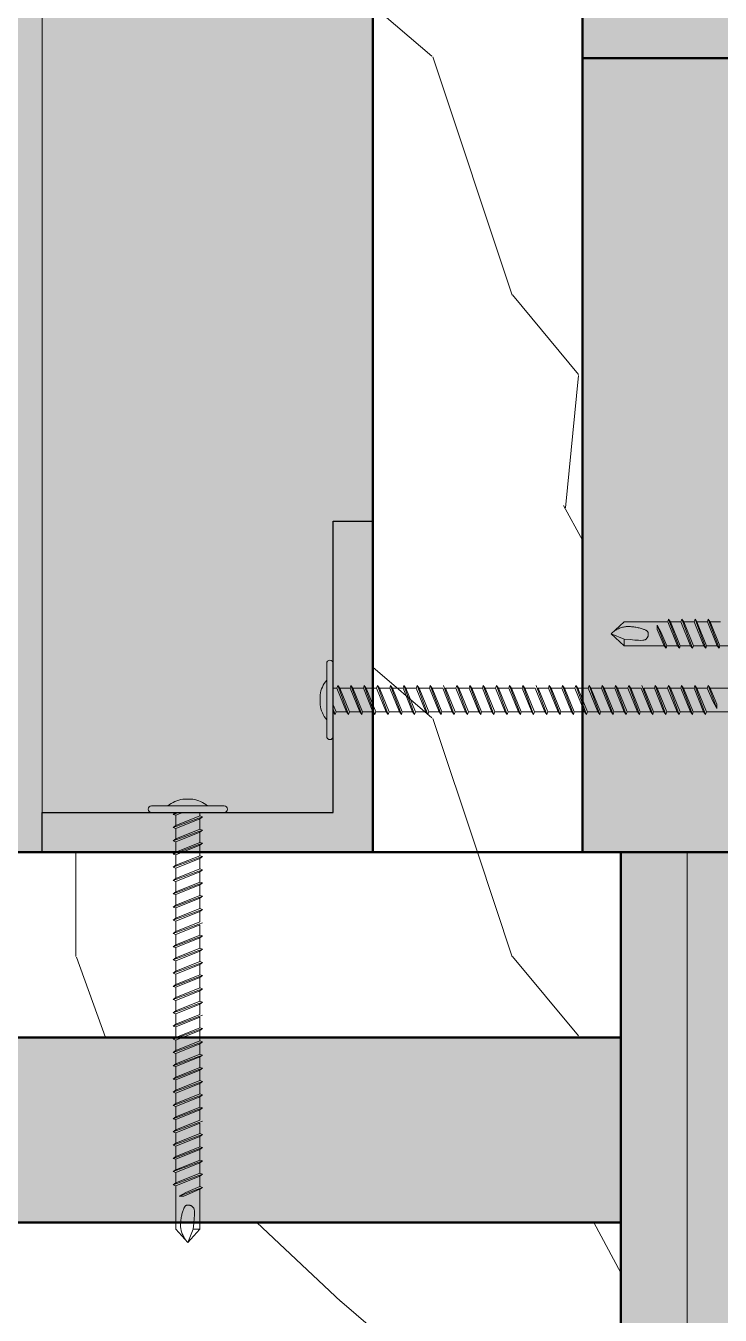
# Model space of a CAD drawing. Header units: millimetres. Extents: x 466 to 32107, y -1124 to 7826.
# Drawn here: x 24053 to 24158, y 1046.4 to 1241.3 of the extents above; entities that cross this region are included whole.
import ezdxf

# ---------------------------------------------------------------- set-up
doc = ezdxf.new("R2010")
doc.units = ezdxf.units.MM
for name, color, linetype, lineweight in [('001_Dark_1 20', 7, 'Continuous', 5), ('CLT', 7, 'Continuous', 50), ('hachures', 7, 'Continuous', 9), ('isolant', 7, 'ISOLATION', 9)]:
    doc.layers.add(name, color=color, linetype=linetype, lineweight=lineweight)
doc.linetypes.add('ISOLATION', pattern='A,0.00254,-2.54,[134,ltypeshp.shx,S=2.54,R=0,X=-2.54,Y=0],-5.08,[134,ltypeshp.shx,S=2.54,R=180,X=2.54,Y=0],-2.54', length=10.16254)
pattern_1 = [(108.4349, (26, 0), (-99.99984, 200.000043), [37.9473, -278.2804]), (139.3987, (14, 36), (-599.999902, 500.000042), [18.4391, -903.5154]), (136.8476, (100, 48), (-1499.99975375, 1400.0002834), [43.8634, -2149.3078]), (109.9831, (68, 78), (-299.9999454, 800.000066), [23.4094, -1147.0606]), (90, (60, 0), (-100, 100), [20, -80]), (118.4429, (60, 20), (699.9993839, -1300.0003766), [54.5894, -2674.8794]), (84.2894, (34, 68), (-100.0001315, -899.9999423), [20.0998, -984.8878]), (129.8056, (36, 88), (400.000243, -499.999806), [15.6205, -765.4045])]

msp = doc.modelspace()

# ---------------------------------------------------------------- hatches: boundary and pattern name
at = {"layer": 'hachures', "true_color": 0xaf804f}
h = msp.add_hatch(dxfattribs=at)
h.set_pattern_fill('WOOD2', color=45, scale=100, pattern_type=2)
h.set_pattern_definition(pattern_1)
h.paths.add_polyline_path([(24137.19, 1116.36), (24105.52, 1116.36), (24105.52, 1775.93), (24105.52, 1806.93), (24115.02, 1825.93), (24115.02, 1775.93), (24137.19, 1775.93)])
at = {"layer": 'hachures', "true_color": 0xffff80}
h = msp.add_hatch(color=51, dxfattribs=at)
h.dxf.hatch_style = 1
h.paths.add_polyline_path([(24105.52, 1806.93), (24065.02, 1725.93), (24065.02, 1775.93), (24005.52, 1775.93), (24005.52, 1116.36), (24105.52, 1116.36)])
h.paths.add_polyline_path([(24105.52, 976.36), (24005.52, 976.36), (24005.52, 931.36), (24005.52, 535.63), (24105.52, 535.63)])
h.paths.add_polyline_path([(24300.52, 976.36), (24200.52, 976.36), (24200.52, 535.63), (24300.52, 535.63)])
h.paths.add_polyline_path([(23987.52, 976.36), (23527, 976.36), (23527, 876.36), (23987.52, 876.36)])
h.paths.add_polyline_path([(24712.28, 976.36), (24318.52, 976.36), (24318.52, 876.36), (24377.52, 876.36), (24712.28, 876.36)])
h.paths.add_polyline_path([(24163.02, 1116.36), (24143.02, 1116.36), (24143.02, 976.36), (24163.02, 976.36)])
h.paths.add_polyline_path([(24712.28, 1166.36), (24200.52, 1166.36), (24200.52, 1116.36), (24712.28, 1116.36)])
h.paths.add_polyline_path([(23961.52, 1166.36), (23527, 1166.36), (23527, 1116.36), (23961.52, 1116.36)])
at = {"layer": 'hachures', "true_color": 0xaf804f}
h = msp.add_hatch(color=45, dxfattribs=at)
h.dxf.hatch_style = 1
h.paths.add_polyline_path([(24168.86, 1116.36), (24137.19, 1116.36), (24137.19, 1775.93), (24168.86, 1775.93)])
at = {"layer": 'hachures'}
h = msp.add_hatch(color=7, dxfattribs=at)
h.dxf.hatch_style = 1
h.paths.add_polyline_path([(24105.52, 1166.36), (24099.52, 1166.36), (24099.52, 1122.36), (24055.52, 1122.36), (24055.52, 1116.36), (24105.52, 1116.36)])
h.paths.add_polyline_path([(24105.52, 976.36), (24055.52, 976.36), (24055.52, 970.36), (24099.52, 970.36), (24099.52, 926.36), (24105.52, 926.36)])
h.paths.add_polyline_path([(24206.52, 970.36), (24250.52, 970.36), (24250.52, 976.36), (24200.52, 976.36), (24200.52, 926.36), (24206.52, 926.36)])
h = msp.add_hatch(color=7, dxfattribs=at)
h.dxf.hatch_style = 1
h.paths.add_polyline_path([(24206.52, 1166.36), (24200.52, 1166.36), (24200.52, 1116.36), (24250.52, 1116.36), (24250.52, 1122.36), (24206.52, 1122.36)])
h.paths.add_polyline_path([(24105.52, 1166.36), (24099.52, 1166.36), (24099.52, 1122.36), (24055.52, 1122.36), (24055.52, 1116.36), (24105.52, 1116.36)])
h = msp.add_hatch(dxfattribs=at)
h.set_pattern_fill('WOOD2', scale=100, pattern_type=2)
h.set_pattern_definition(pattern_1)
h.paths.add_polyline_path([(23527, 1116.36), (24143.02, 1116.36), (24143.02, 1088.36), (23527, 1088.36)])
at = {"layer": 'hachures', "true_color": 0xaf804f}
h = msp.add_hatch(color=45, dxfattribs=at)
h.dxf.hatch_style = 1
h.paths.add_polyline_path([(24143.02, 1088.36), (23843.02, 1088.36), (23843.02, 1060.36), (24143.02, 1060.36)])
at = {"layer": 'hachures'}
h = msp.add_hatch(dxfattribs=at)
h.set_pattern_fill('WOOD2', scale=100, pattern_type=2)
h.set_pattern_definition(pattern_1)
h.paths.add_polyline_path([(23527, 1059.36), (23527, 1060.36), (24143.02, 1060.36), (24143.02, 1032.36), (23531, 1032.36), (23477, 1059.36)])

# ---------------------------------------------------------------- linework, layer by layer
for p, q in [((24099.52, 1122.36), (24099.52, 1166.36)), ((24099.52, 1166.36), (24105.52, 1166.36)), ((24105.52, 1166.36), (24105.52, 1116.36)), ((24055.52, 1116.36), (24055.52, 1122.36)), ((24055.52, 1122.36), (24099.52, 1122.36)), ((24105.52, 1116.36), (24055.52, 1116.36))]:
    msp.add_line(p, q)
at = {"layer": '001_Dark_1 20'}
for p, q in [((24143.52, 1151.16), (24141.52, 1149.36)), ((24143.52, 1151.16), (24150.09, 1151.16)), ((24148.52, 1150.67), (24149.85, 1147.16)), ((24148.52, 1150.67), (24148.52, 1149.98)), ((24148.52, 1150.67), (24149.06, 1149.66)), ((24148.52, 1149.98), (24149.55, 1147.56)), ((24150.22, 1151.56), (24150.09, 1151.16)), ((24150.09, 1151.16), (24151.55, 1147.56)), ((24150.52, 1151.16), (24150.22, 1151.56)), ((24150.22, 1151.56), (24151.85, 1147.16)), ((24152.09, 1151.16), (24150.52, 1151.16)), ((24150.52, 1151.16), (24151.97, 1147.56)), ((24152.22, 1151.56), (24152.09, 1151.16)), ((24152.09, 1151.16), (24153.55, 1147.56)), ((24152.52, 1151.16), (24152.22, 1151.56)), ((24152.22, 1151.56), (24153.85, 1147.16)), ((24154.09, 1151.16), (24152.52, 1151.16)), ((24152.52, 1151.16), (24153.97, 1147.56)), ((24154.22, 1151.56), (24154.09, 1151.16)), ((24154.09, 1151.16), (24155.55, 1147.56)), ((24154.52, 1151.16), (24154.22, 1151.56)), ((24154.22, 1151.56), (24155.85, 1147.16)), ((24156.09, 1151.16), (24154.52, 1151.16)), ((24154.52, 1151.16), (24155.97, 1147.56)), ((24156.22, 1151.56), (24156.09, 1151.16)), ((24156.09, 1151.16), (24157.55, 1147.56)), ((24156.52, 1151.16), (24156.22, 1151.56)), ((24156.22, 1151.56), (24157.85, 1147.16)), ((24158.09, 1151.16), (24156.52, 1151.16)), ((24156.52, 1151.16), (24157.97, 1147.56)), ((24141.52, 1149.36), (24143.52, 1147.56)), ((24143.52, 1148.56), (24141.52, 1149.36)), ((24143.52, 1147.56), (24143.52, 1148.56)), ((24149.06, 1149.66), (24149.97, 1147.56)), ((24143.52, 1147.56), (24149.55, 1147.56)), ((24149.85, 1147.16), (24149.55, 1147.56)), ((24149.97, 1147.56), (24149.85, 1147.16)), ((24151.55, 1147.56), (24149.97, 1147.56)), ((24151.85, 1147.16), (24151.55, 1147.56)), ((24151.97, 1147.56), (24151.85, 1147.16)), ((24153.55, 1147.56), (24151.97, 1147.56)), ((24153.85, 1147.16), (24153.55, 1147.56)), ((24153.97, 1147.56), (24153.85, 1147.16)), ((24155.55, 1147.56), (24153.97, 1147.56)), ((24155.85, 1147.16), (24155.55, 1147.56)), ((24155.97, 1147.56), (24155.85, 1147.16)), ((24157.55, 1147.56), (24155.97, 1147.56)), ((24157.85, 1147.16), (24157.55, 1147.56)), ((24157.97, 1147.56), (24157.85, 1147.16)), ((24159.55, 1147.56), (24157.97, 1147.56)), ((24098.52, 1133.86), (24098.52, 1144.86)), ((24099.52, 1133.86), (24099.52, 1144.86)), ((24100.07, 1141.16), (24099.52, 1141.16)), ((24100.07, 1141.16), (24100.19, 1141.56)), ((24101.52, 1137.56), (24100.07, 1141.16)), ((24100.19, 1141.56), (24100.49, 1141.16)), ((24101.82, 1137.16), (24100.19, 1141.56)), ((24101.95, 1137.56), (24100.49, 1141.16)), ((24100.49, 1141.16), (24102.07, 1141.16)), ((24102.07, 1141.16), (24102.19, 1141.56)), ((24103.52, 1137.56), (24102.07, 1141.16)), ((24102.19, 1141.56), (24102.49, 1141.16)), ((24103.82, 1137.16), (24102.19, 1141.56)), ((24103.95, 1137.56), (24102.49, 1141.16)), ((24102.49, 1141.16), (24104.07, 1141.16)), ((24104.07, 1141.16), (24104.19, 1141.56)), ((24105.52, 1137.56), (24104.07, 1141.16)), ((24104.19, 1141.56), (24104.49, 1141.16)), ((24105.82, 1137.16), (24104.19, 1141.56)), ((24105.95, 1137.56), (24104.49, 1141.16)), ((24104.49, 1141.16), (24106.07, 1141.16)), ((24106.07, 1141.16), (24106.19, 1141.56)), ((24107.52, 1137.56), (24106.07, 1141.16)), ((24106.19, 1141.56), (24106.49, 1141.16)), ((24107.82, 1137.16), (24106.19, 1141.56)), ((24107.95, 1137.56), (24106.49, 1141.16)), ((24106.49, 1141.16), (24108.07, 1141.16)), ((24108.07, 1141.16), (24108.19, 1141.56)), ((24109.52, 1137.56), (24108.07, 1141.16)), ((24108.19, 1141.56), (24108.49, 1141.16)), ((24109.82, 1137.16), (24108.19, 1141.56)), ((24109.95, 1137.56), (24108.49, 1141.16)), ((24108.49, 1141.16), (24110.07, 1141.16)), ((24110.07, 1141.16), (24110.19, 1141.56)), ((24111.52, 1137.56), (24110.07, 1141.16)), ((24110.19, 1141.56), (24110.49, 1141.16)), ((24111.82, 1137.16), (24110.19, 1141.56)), ((24111.95, 1137.56), (24110.49, 1141.16)), ((24110.49, 1141.16), (24112.07, 1141.16)), ((24112.07, 1141.16), (24112.19, 1141.56)), ((24113.52, 1137.56), (24112.07, 1141.16)), ((24112.19, 1141.56), (24112.49, 1141.16)), ((24113.82, 1137.16), (24112.19, 1141.56)), ((24113.95, 1137.56), (24112.49, 1141.16)), ((24112.49, 1141.16), (24114.07, 1141.16)), ((24114.07, 1141.16), (24114.19, 1141.56)), ((24115.52, 1137.56), (24114.07, 1141.16)), ((24114.19, 1141.56), (24114.49, 1141.16)), ((24115.82, 1137.16), (24114.19, 1141.56)), ((24115.95, 1137.56), (24114.49, 1141.16)), ((24114.49, 1141.16), (24116.07, 1141.16)), ((24117.52, 1137.56), (24116.07, 1141.16)), ((24117.82, 1137.16), (24116.19, 1141.56)), ((24117.95, 1137.56), (24116.49, 1141.16)), ((24116.49, 1141.16), (24118.07, 1141.16)), ((24118.07, 1141.16), (24118.19, 1141.56)), ((24119.52, 1137.56), (24118.07, 1141.16)), ((24118.19, 1141.56), (24118.49, 1141.16)), ((24119.82, 1137.16), (24118.19, 1141.56)), ((24119.95, 1137.56), (24118.49, 1141.16)), ((24118.49, 1141.16), (24120.07, 1141.16)), ((24120.07, 1141.16), (24120.19, 1141.56)), ((24121.52, 1137.56), (24120.07, 1141.16)), ((24120.19, 1141.56), (24120.49, 1141.16)), ((24121.82, 1137.16), (24120.19, 1141.56)), ((24121.95, 1137.56), (24120.49, 1141.16)), ((24120.49, 1141.16), (24122.07, 1141.16)), ((24122.07, 1141.16), (24122.19, 1141.56)), ((24123.52, 1137.56), (24122.07, 1141.16)), ((24122.19, 1141.56), (24122.49, 1141.16)), ((24123.82, 1137.16), (24122.19, 1141.56)), ((24123.95, 1137.56), (24122.49, 1141.16)), ((24122.49, 1141.16), (24124.07, 1141.16)), ((24124.07, 1141.16), (24124.19, 1141.56)), ((24125.52, 1137.56), (24124.07, 1141.16)), ((24124.19, 1141.56), (24124.49, 1141.16)), ((24125.82, 1137.16), (24124.19, 1141.56)), ((24125.95, 1137.56), (24124.49, 1141.16)), ((24124.49, 1141.16), (24126.07, 1141.16)), ((24126.07, 1141.16), (24126.19, 1141.56)), ((24127.52, 1137.56), (24126.07, 1141.16)), ((24126.19, 1141.56), (24126.49, 1141.16)), ((24127.82, 1137.16), (24126.19, 1141.56)), ((24127.95, 1137.56), (24126.49, 1141.16)), ((24126.49, 1141.16), (24128.07, 1141.16)), ((24128.07, 1141.16), (24128.19, 1141.56)), ((24129.52, 1137.56), (24128.07, 1141.16)), ((24128.19, 1141.56), (24128.49, 1141.16)), ((24129.82, 1137.16), (24128.19, 1141.56)), ((24129.95, 1137.56), (24128.49, 1141.16)), ((24128.49, 1141.16), (24130.07, 1141.16)), ((24131.52, 1137.56), (24130.07, 1141.16)), ((24131.82, 1137.16), (24130.19, 1141.56)), ((24131.95, 1137.56), (24130.49, 1141.16)), ((24130.49, 1141.16), (24132.07, 1141.16)), ((24132.07, 1141.16), (24132.19, 1141.56)), ((24133.52, 1137.56), (24132.07, 1141.16)), ((24132.19, 1141.56), (24132.49, 1141.16)), ((24133.82, 1137.16), (24132.19, 1141.56)), ((24133.95, 1137.56), (24132.49, 1141.16)), ((24132.49, 1141.16), (24134.07, 1141.16)), ((24134.07, 1141.16), (24134.19, 1141.56)), ((24135.52, 1137.56), (24134.07, 1141.16)), ((24134.19, 1141.56), (24134.49, 1141.16)), ((24135.82, 1137.16), (24134.19, 1141.56)), ((24135.95, 1137.56), (24134.49, 1141.16)), ((24134.49, 1141.16), (24136.07, 1141.16)), ((24136.07, 1141.16), (24136.19, 1141.56)), ((24137.52, 1137.56), (24136.07, 1141.16)), ((24136.19, 1141.56), (24136.49, 1141.16)), ((24137.82, 1137.16), (24136.19, 1141.56)), ((24137.95, 1137.56), (24136.49, 1141.16)), ((24136.49, 1141.16), (24138.07, 1141.16)), ((24138.07, 1141.16), (24138.19, 1141.56)), ((24139.52, 1137.56), (24138.07, 1141.16)), ((24138.19, 1141.56), (24138.49, 1141.16)), ((24139.82, 1137.16), (24138.19, 1141.56)), ((24139.95, 1137.56), (24138.49, 1141.16)), ((24138.49, 1141.16), (24140.07, 1141.16)), ((24140.07, 1141.16), (24140.19, 1141.56)), ((24141.52, 1137.56), (24140.07, 1141.16)), ((24140.19, 1141.56), (24140.49, 1141.16)), ((24141.82, 1137.16), (24140.19, 1141.56)), ((24141.95, 1137.56), (24140.49, 1141.16)), ((24140.49, 1141.16), (24142.07, 1141.16)), ((24142.07, 1141.16), (24142.19, 1141.56)), ((24143.52, 1137.56), (24142.07, 1141.16)), ((24142.19, 1141.56), (24142.49, 1141.16)), ((24143.82, 1137.16), (24142.19, 1141.56)), ((24143.95, 1137.56), (24142.49, 1141.16)), ((24142.49, 1141.16), (24144.07, 1141.16)), ((24144.07, 1141.16), (24144.19, 1141.56)), ((24145.52, 1137.56), (24144.07, 1141.16)), ((24144.19, 1141.56), (24144.49, 1141.16)), ((24145.82, 1137.16), (24144.19, 1141.56)), ((24145.95, 1137.56), (24144.49, 1141.16)), ((24144.49, 1141.16), (24146.07, 1141.16)), ((24147.52, 1137.56), (24146.07, 1141.16)), ((24147.82, 1137.16), (24146.19, 1141.56)), ((24147.95, 1137.56), (24146.49, 1141.16)), ((24146.49, 1141.16), (24148.07, 1141.16)), ((24148.07, 1141.16), (24148.19, 1141.56)), ((24149.52, 1137.56), (24148.07, 1141.16)), ((24148.19, 1141.56), (24148.49, 1141.16)), ((24149.82, 1137.16), (24148.19, 1141.56)), ((24149.95, 1137.56), (24148.49, 1141.16)), ((24148.49, 1141.16), (24150.07, 1141.16)), ((24150.07, 1141.16), (24150.19, 1141.56)), ((24151.52, 1137.56), (24150.07, 1141.16)), ((24150.19, 1141.56), (24150.49, 1141.16)), ((24151.82, 1137.16), (24150.19, 1141.56)), ((24151.95, 1137.56), (24150.49, 1141.16)), ((24150.49, 1141.16), (24152.07, 1141.16)), ((24152.07, 1141.16), (24152.19, 1141.56)), ((24153.52, 1137.56), (24152.07, 1141.16)), ((24152.19, 1141.56), (24152.49, 1141.16)), ((24153.82, 1137.16), (24152.19, 1141.56)), ((24153.95, 1137.56), (24152.49, 1141.16)), ((24152.49, 1141.16), (24154.07, 1141.16)), ((24154.07, 1141.16), (24154.19, 1141.56)), ((24155.52, 1137.56), (24154.07, 1141.16)), ((24154.19, 1141.56), (24154.49, 1141.16)), ((24155.82, 1137.16), (24154.19, 1141.56)), ((24155.95, 1137.56), (24154.49, 1141.16)), ((24154.49, 1141.16), (24156.07, 1141.16)), ((24156.07, 1141.16), (24156.19, 1141.56)), ((24156.97, 1139.06), (24156.07, 1141.16)), ((24157.52, 1138.05), (24156.19, 1141.56)), ((24156.19, 1141.56), (24156.49, 1141.16)), ((24162.52, 1141.16), (24156.49, 1141.16)), ((24157.52, 1138.74), (24156.49, 1141.16)), ((24097.52, 1138.61), (24097.52, 1140.11)), ((24099.95, 1137.56), (24099.52, 1138.62)), ((24157.52, 1138.05), (24156.97, 1139.06)), ((24157.52, 1138.05), (24157.52, 1138.74)), ((24099.82, 1137.16), (24099.52, 1137.98)), ((24099.52, 1137.56), (24099.82, 1137.16)), ((24099.82, 1137.16), (24099.95, 1137.56)), ((24099.95, 1137.56), (24101.52, 1137.56)), ((24101.52, 1137.56), (24101.82, 1137.16)), ((24101.82, 1137.16), (24101.95, 1137.56)), ((24101.95, 1137.56), (24103.52, 1137.56)), ((24103.52, 1137.56), (24103.82, 1137.16)), ((24103.82, 1137.16), (24103.95, 1137.56)), ((24103.95, 1137.56), (24105.52, 1137.56)), ((24105.52, 1137.56), (24105.82, 1137.16)), ((24105.82, 1137.16), (24105.95, 1137.56)), ((24105.95, 1137.56), (24107.52, 1137.56)), ((24107.52, 1137.56), (24107.82, 1137.16)), ((24107.82, 1137.16), (24107.95, 1137.56)), ((24107.95, 1137.56), (24109.52, 1137.56)), ((24109.52, 1137.56), (24109.82, 1137.16)), ((24109.82, 1137.16), (24109.95, 1137.56)), ((24109.95, 1137.56), (24111.52, 1137.56)), ((24111.52, 1137.56), (24111.82, 1137.16)), ((24111.82, 1137.16), (24111.95, 1137.56)), ((24111.95, 1137.56), (24113.52, 1137.56)), ((24113.52, 1137.56), (24113.82, 1137.16)), ((24113.82, 1137.16), (24113.95, 1137.56)), ((24113.95, 1137.56), (24115.52, 1137.56)), ((24115.52, 1137.56), (24115.82, 1137.16)), ((24115.82, 1137.16), (24115.95, 1137.56)), ((24115.95, 1137.56), (24117.52, 1137.56)), ((24117.52, 1137.56), (24117.82, 1137.16)), ((24117.82, 1137.16), (24117.95, 1137.56)), ((24117.95, 1137.56), (24119.52, 1137.56)), ((24119.52, 1137.56), (24119.82, 1137.16)), ((24119.82, 1137.16), (24119.95, 1137.56)), ((24119.95, 1137.56), (24121.52, 1137.56)), ((24121.52, 1137.56), (24121.82, 1137.16)), ((24121.82, 1137.16), (24121.95, 1137.56)), ((24121.95, 1137.56), (24123.52, 1137.56)), ((24123.52, 1137.56), (24123.82, 1137.16)), ((24123.82, 1137.16), (24123.95, 1137.56)), ((24123.95, 1137.56), (24125.52, 1137.56)), ((24125.52, 1137.56), (24125.82, 1137.16)), ((24125.82, 1137.16), (24125.95, 1137.56)), ((24125.95, 1137.56), (24127.52, 1137.56)), ((24127.52, 1137.56), (24127.82, 1137.16)), ((24127.82, 1137.16), (24127.95, 1137.56)), ((24127.95, 1137.56), (24129.52, 1137.56)), ((24129.52, 1137.56), (24129.82, 1137.16)), ((24129.82, 1137.16), (24129.95, 1137.56)), ((24129.95, 1137.56), (24131.52, 1137.56)), ((24131.52, 1137.56), (24131.82, 1137.16)), ((24131.82, 1137.16), (24131.95, 1137.56)), ((24131.95, 1137.56), (24133.52, 1137.56)), ((24133.52, 1137.56), (24133.82, 1137.16)), ((24133.82, 1137.16), (24133.95, 1137.56)), ((24133.95, 1137.56), (24135.52, 1137.56)), ((24135.52, 1137.56), (24135.82, 1137.16)), ((24135.82, 1137.16), (24135.95, 1137.56)), ((24135.95, 1137.56), (24137.52, 1137.56)), ((24137.52, 1137.56), (24137.82, 1137.16)), ((24137.82, 1137.16), (24137.95, 1137.56)), ((24137.95, 1137.56), (24139.52, 1137.56)), ((24139.52, 1137.56), (24139.82, 1137.16)), ((24139.82, 1137.16), (24139.95, 1137.56)), ((24139.95, 1137.56), (24141.52, 1137.56)), ((24141.52, 1137.56), (24141.82, 1137.16)), ((24141.82, 1137.16), (24141.95, 1137.56)), ((24141.95, 1137.56), (24143.52, 1137.56)), ((24143.52, 1137.56), (24143.82, 1137.16)), ((24143.82, 1137.16), (24143.95, 1137.56)), ((24143.95, 1137.56), (24145.52, 1137.56)), ((24145.52, 1137.56), (24145.82, 1137.16)), ((24145.82, 1137.16), (24145.95, 1137.56)), ((24145.95, 1137.56), (24147.52, 1137.56)), ((24147.52, 1137.56), (24147.82, 1137.16)), ((24147.82, 1137.16), (24147.95, 1137.56)), ((24147.95, 1137.56), (24149.52, 1137.56)), ((24149.52, 1137.56), (24149.82, 1137.16)), ((24149.82, 1137.16), (24149.95, 1137.56)), ((24149.95, 1137.56), (24151.52, 1137.56)), ((24151.52, 1137.56), (24151.82, 1137.16)), ((24151.82, 1137.16), (24151.95, 1137.56)), ((24151.95, 1137.56), (24153.52, 1137.56)), ((24153.52, 1137.56), (24153.82, 1137.16)), ((24153.82, 1137.16), (24153.95, 1137.56)), ((24153.95, 1137.56), (24155.52, 1137.56)), ((24155.52, 1137.56), (24155.82, 1137.16)), ((24155.82, 1137.16), (24155.95, 1137.56)), ((24162.52, 1137.56), (24155.95, 1137.56)), ((24072.02, 1123.36), (24083.02, 1123.36)), ((24076.77, 1124.36), (24078.27, 1124.36)), ((24072.02, 1122.36), (24083.02, 1122.36)), ((24075.32, 1122.06), (24076.14, 1122.36)), ((24075.72, 1122.36), (24075.32, 1122.06)), ((24075.32, 1122.06), (24075.72, 1121.93)), ((24075.32, 1120.06), (24079.72, 1121.69)), ((24075.72, 1121.93), (24076.78, 1122.36)), ((24075.72, 1121.93), (24075.72, 1120.36)), ((24075.72, 1120.36), (24079.32, 1121.82)), ((24075.72, 1119.93), (24079.32, 1121.39)), ((24079.32, 1121.82), (24079.32, 1122.36)), ((24079.32, 1121.82), (24079.72, 1121.69)), ((24079.72, 1121.69), (24079.32, 1121.39)), ((24079.32, 1121.39), (24079.32, 1119.82)), ((24075.72, 1120.36), (24075.32, 1120.06)), ((24075.32, 1120.06), (24075.72, 1119.93)), ((24075.32, 1118.06), (24079.72, 1119.69)), ((24075.72, 1119.93), (24075.72, 1118.36)), ((24075.72, 1118.36), (24079.32, 1119.82)), ((24075.72, 1117.93), (24079.32, 1119.39)), ((24079.32, 1119.82), (24079.72, 1119.69)), ((24079.72, 1119.69), (24079.32, 1119.39)), ((24079.32, 1119.39), (24079.32, 1117.82)), ((24075.72, 1118.36), (24075.32, 1118.06)), ((24075.32, 1118.06), (24075.72, 1117.93)), ((24075.32, 1116.06), (24079.72, 1117.69)), ((24075.72, 1117.93), (24075.72, 1116.36)), ((24075.72, 1116.36), (24079.32, 1117.82)), ((24075.72, 1115.93), (24079.32, 1117.39)), ((24079.32, 1117.82), (24079.72, 1117.69)), ((24079.72, 1117.69), (24079.32, 1117.39)), ((24079.32, 1117.39), (24079.32, 1115.82)), ((24075.72, 1116.36), (24075.32, 1116.06)), ((24075.32, 1116.06), (24075.72, 1115.93)), ((24075.32, 1114.06), (24079.72, 1115.69)), ((24075.72, 1115.93), (24075.72, 1114.36)), ((24075.72, 1114.36), (24079.32, 1115.82)), ((24075.72, 1113.93), (24079.32, 1115.39)), ((24079.32, 1115.82), (24079.72, 1115.69)), ((24079.72, 1115.69), (24079.32, 1115.39)), ((24079.32, 1115.39), (24079.32, 1113.82)), ((24075.72, 1114.36), (24075.32, 1114.06)), ((24075.32, 1114.06), (24075.72, 1113.93)), ((24075.32, 1112.06), (24079.72, 1113.69)), ((24075.72, 1113.93), (24075.72, 1112.36)), ((24075.72, 1112.36), (24079.32, 1113.82)), ((24075.72, 1111.93), (24079.32, 1113.39)), ((24079.32, 1113.82), (24079.72, 1113.69)), ((24079.72, 1113.69), (24079.32, 1113.39)), ((24079.32, 1113.39), (24079.32, 1111.82)), ((24075.72, 1112.36), (24075.32, 1112.06)), ((24075.32, 1112.06), (24075.72, 1111.93)), ((24075.32, 1110.06), (24079.72, 1111.69)), ((24075.72, 1111.93), (24075.72, 1110.36)), ((24075.72, 1110.36), (24079.32, 1111.82)), ((24075.72, 1109.93), (24079.32, 1111.39)), ((24079.32, 1111.82), (24079.72, 1111.69)), ((24079.72, 1111.69), (24079.32, 1111.39)), ((24079.32, 1111.39), (24079.32, 1109.82)), ((24075.72, 1110.36), (24075.32, 1110.06)), ((24075.32, 1110.06), (24075.72, 1109.93)), ((24075.32, 1108.06), (24079.72, 1109.69)), ((24075.72, 1109.93), (24075.72, 1108.36)), ((24075.72, 1108.36), (24079.32, 1109.82)), ((24075.72, 1107.93), (24079.32, 1109.39)), ((24079.32, 1109.82), (24079.72, 1109.69)), ((24079.72, 1109.69), (24079.32, 1109.39)), ((24079.32, 1109.39), (24079.32, 1107.82)), ((24075.72, 1108.36), (24075.32, 1108.06)), ((24075.32, 1108.06), (24075.72, 1107.93)), ((24075.32, 1106.06), (24079.72, 1107.69)), ((24075.72, 1107.93), (24075.72, 1106.36)), ((24075.72, 1106.36), (24079.32, 1107.82)), ((24075.72, 1105.93), (24079.32, 1107.39)), ((24079.32, 1107.82), (24079.72, 1107.69)), ((24079.72, 1107.69), (24079.32, 1107.39)), ((24079.32, 1107.39), (24079.32, 1105.82)), ((24075.72, 1106.36), (24075.32, 1106.06)), ((24075.32, 1106.06), (24075.72, 1105.93)), ((24075.32, 1104.06), (24079.72, 1105.69)), ((24075.72, 1105.93), (24075.72, 1104.36)), ((24075.72, 1104.36), (24079.32, 1105.82)), ((24075.72, 1103.93), (24079.32, 1105.39)), ((24079.32, 1105.39), (24079.32, 1103.82)), ((24075.72, 1104.36), (24075.32, 1104.06)), ((24075.32, 1104.06), (24075.72, 1103.93)), ((24075.32, 1102.06), (24079.72, 1103.69)), ((24075.72, 1103.93), (24075.72, 1102.36)), ((24075.72, 1102.36), (24079.32, 1103.82)), ((24075.72, 1101.93), (24079.32, 1103.39)), ((24079.32, 1103.82), (24079.72, 1103.69)), ((24079.72, 1103.69), (24079.32, 1103.39)), ((24079.32, 1103.39), (24079.32, 1101.82)), ((24075.72, 1102.36), (24075.32, 1102.06)), ((24075.32, 1102.06), (24075.72, 1101.93)), ((24075.32, 1100.06), (24079.72, 1101.69)), ((24075.72, 1101.93), (24075.72, 1100.36)), ((24075.72, 1100.36), (24079.32, 1101.82)), ((24075.72, 1099.93), (24079.32, 1101.39)), ((24079.32, 1101.82), (24079.72, 1101.69)), ((24079.72, 1101.69), (24079.32, 1101.39)), ((24079.32, 1101.39), (24079.32, 1099.82)), ((24075.72, 1100.36), (24075.32, 1100.06)), ((24075.32, 1100.06), (24075.72, 1099.93)), ((24075.32, 1098.06), (24079.72, 1099.69)), ((24075.72, 1099.93), (24075.72, 1098.36)), ((24075.72, 1098.36), (24079.32, 1099.82)), ((24075.72, 1097.93), (24079.32, 1099.39)), ((24079.32, 1099.82), (24079.72, 1099.69)), ((24079.72, 1099.69), (24079.32, 1099.39)), ((24079.32, 1099.39), (24079.32, 1097.82)), ((24075.72, 1098.36), (24075.32, 1098.06)), ((24075.32, 1098.06), (24075.72, 1097.93)), ((24075.32, 1096.06), (24079.72, 1097.69)), ((24075.72, 1097.93), (24075.72, 1096.36)), ((24075.72, 1096.36), (24079.32, 1097.82)), ((24075.72, 1095.93), (24079.32, 1097.39)), ((24079.32, 1097.82), (24079.72, 1097.69)), ((24079.72, 1097.69), (24079.32, 1097.39)), ((24079.32, 1097.39), (24079.32, 1095.82)), ((24075.72, 1096.36), (24075.32, 1096.06)), ((24075.32, 1096.06), (24075.72, 1095.93)), ((24075.32, 1094.06), (24079.72, 1095.69)), ((24075.72, 1095.93), (24075.72, 1094.36)), ((24075.72, 1094.36), (24079.32, 1095.82)), ((24075.72, 1093.93), (24079.32, 1095.39)), ((24079.32, 1095.82), (24079.72, 1095.69)), ((24079.72, 1095.69), (24079.32, 1095.39)), ((24079.32, 1095.39), (24079.32, 1093.82)), ((24075.72, 1094.36), (24075.32, 1094.06)), ((24075.32, 1094.06), (24075.72, 1093.93)), ((24075.32, 1092.06), (24079.72, 1093.69)), ((24075.72, 1093.93), (24075.72, 1092.36)), ((24075.72, 1092.36), (24079.32, 1093.82)), ((24075.72, 1091.93), (24079.32, 1093.39)), ((24079.32, 1093.82), (24079.72, 1093.69)), ((24079.72, 1093.69), (24079.32, 1093.39)), ((24079.32, 1093.39), (24079.32, 1091.82)), ((24075.72, 1092.36), (24075.32, 1092.06)), ((24075.32, 1092.06), (24075.72, 1091.93)), ((24075.32, 1090.06), (24079.72, 1091.69)), ((24075.72, 1091.93), (24075.72, 1090.36)), ((24075.72, 1090.36), (24079.32, 1091.82)), ((24075.72, 1090.36), (24075.32, 1090.06)), ((24075.32, 1090.06), (24075.72, 1089.93)), ((24075.32, 1088.06), (24079.72, 1089.69)), ((24075.72, 1089.93), (24079.32, 1091.39)), ((24075.72, 1089.93), (24075.72, 1088.36)), ((24075.72, 1088.36), (24079.32, 1089.82)), ((24079.32, 1091.39), (24079.32, 1089.82)), ((24079.32, 1089.82), (24079.72, 1089.69)), ((24079.72, 1089.69), (24079.32, 1089.39)), ((24075.72, 1088.36), (24075.32, 1088.06)), ((24075.32, 1088.06), (24075.72, 1087.93)), ((24075.32, 1086.06), (24079.72, 1087.69)), ((24075.72, 1087.93), (24079.32, 1089.39)), ((24075.72, 1087.93), (24075.72, 1086.36)), ((24075.72, 1086.36), (24079.32, 1087.82)), ((24079.32, 1089.39), (24079.32, 1087.82)), ((24079.32, 1087.82), (24079.72, 1087.69)), ((24079.72, 1087.69), (24079.32, 1087.39)), ((24075.72, 1086.36), (24075.32, 1086.06)), ((24075.32, 1086.06), (24075.72, 1085.93)), ((24075.32, 1084.06), (24079.72, 1085.69)), ((24075.72, 1085.93), (24079.32, 1087.39)), ((24075.72, 1085.93), (24075.72, 1084.36)), ((24075.72, 1084.36), (24079.32, 1085.82)), ((24079.32, 1087.39), (24079.32, 1085.82)), ((24079.32, 1085.82), (24079.72, 1085.69)), ((24079.72, 1085.69), (24079.32, 1085.39)), ((24075.72, 1084.36), (24075.32, 1084.06)), ((24075.32, 1084.06), (24075.72, 1083.93)), ((24075.32, 1082.06), (24079.72, 1083.69)), ((24075.72, 1083.93), (24079.32, 1085.39)), ((24075.72, 1083.93), (24075.72, 1082.36)), ((24075.72, 1082.36), (24079.32, 1083.82)), ((24079.32, 1085.39), (24079.32, 1083.82)), ((24079.32, 1083.82), (24079.72, 1083.69)), ((24079.72, 1083.69), (24079.32, 1083.39)), ((24075.72, 1082.36), (24075.32, 1082.06)), ((24075.32, 1082.06), (24075.72, 1081.93)), ((24075.32, 1080.06), (24079.72, 1081.69)), ((24075.72, 1081.93), (24079.32, 1083.39)), ((24075.72, 1081.93), (24075.72, 1080.36)), ((24075.72, 1080.36), (24079.32, 1081.82)), ((24079.32, 1083.39), (24079.32, 1081.82)), ((24079.32, 1081.82), (24079.72, 1081.69)), ((24079.72, 1081.69), (24079.32, 1081.39)), ((24075.72, 1080.36), (24075.32, 1080.06)), ((24075.32, 1080.06), (24075.72, 1079.93)), ((24075.72, 1079.93), (24079.32, 1081.39)), ((24075.72, 1079.93), (24075.72, 1078.36)), ((24075.72, 1078.36), (24079.32, 1079.82)), ((24079.32, 1081.39), (24079.32, 1079.82)), ((24079.32, 1079.82), (24079.72, 1079.69)), ((24075.32, 1078.06), (24079.72, 1079.69)), ((24075.72, 1078.36), (24075.32, 1078.06)), ((24075.32, 1078.06), (24075.72, 1077.93)), ((24075.72, 1077.93), (24079.32, 1079.39)), ((24075.72, 1077.93), (24075.72, 1076.36)), ((24075.72, 1076.36), (24079.32, 1077.82)), ((24079.72, 1079.69), (24079.32, 1079.39)), ((24079.32, 1079.39), (24079.32, 1077.82)), ((24079.32, 1077.82), (24079.72, 1077.69)), ((24075.32, 1076.06), (24079.72, 1077.69)), ((24075.72, 1076.36), (24075.32, 1076.06)), ((24075.32, 1076.06), (24075.72, 1075.93)), ((24075.72, 1075.93), (24079.32, 1077.39)), ((24075.72, 1075.93), (24075.72, 1074.36)), ((24075.72, 1074.36), (24079.32, 1075.82)), ((24079.72, 1077.69), (24079.32, 1077.39)), ((24079.32, 1077.39), (24079.32, 1075.82)), ((24075.32, 1074.06), (24079.72, 1075.69)), ((24075.72, 1074.36), (24075.32, 1074.06)), ((24075.32, 1074.06), (24075.72, 1073.93)), ((24075.72, 1073.93), (24079.32, 1075.39)), ((24075.72, 1073.93), (24075.72, 1072.36)), ((24079.32, 1075.39), (24079.32, 1073.82)), ((24075.32, 1072.06), (24079.72, 1073.69)), ((24075.72, 1072.36), (24075.32, 1072.06)), ((24075.32, 1072.06), (24075.72, 1071.93)), ((24075.72, 1072.36), (24079.32, 1073.82)), ((24075.72, 1071.93), (24079.32, 1073.39)), ((24075.72, 1071.93), (24075.72, 1070.36)), ((24079.32, 1073.82), (24079.72, 1073.69)), ((24079.72, 1073.69), (24079.32, 1073.39)), ((24079.32, 1073.39), (24079.32, 1071.82)), ((24075.32, 1070.06), (24079.72, 1071.69)), ((24075.72, 1070.36), (24075.32, 1070.06)), ((24075.32, 1070.06), (24075.72, 1069.93)), ((24075.72, 1070.36), (24079.32, 1071.82)), ((24075.72, 1069.93), (24079.32, 1071.39)), ((24079.32, 1071.82), (24079.72, 1071.69)), ((24079.72, 1071.69), (24079.32, 1071.39)), ((24079.32, 1071.39), (24079.32, 1069.82)), ((24075.32, 1068.06), (24079.72, 1069.69)), ((24075.72, 1068.36), (24075.32, 1068.06)), ((24075.32, 1068.06), (24075.72, 1067.93)), ((24075.72, 1069.93), (24075.72, 1068.36)), ((24075.72, 1068.36), (24079.32, 1069.82)), ((24075.72, 1067.93), (24079.32, 1069.39)), ((24079.32, 1069.82), (24079.72, 1069.69)), ((24079.72, 1069.69), (24079.32, 1069.39)), ((24079.32, 1069.39), (24079.32, 1067.82)), ((24075.32, 1066.06), (24079.72, 1067.69)), ((24075.72, 1066.36), (24075.32, 1066.06)), ((24075.32, 1066.06), (24075.72, 1065.93)), ((24075.72, 1067.93), (24075.72, 1066.36)), ((24075.72, 1066.36), (24079.32, 1067.82)), ((24075.72, 1065.93), (24079.32, 1067.39)), ((24079.32, 1067.82), (24079.72, 1067.69)), ((24079.72, 1067.69), (24079.32, 1067.39)), ((24079.32, 1067.39), (24079.32, 1065.82)), ((24075.72, 1059.36), (24075.72, 1065.93)), ((24076.21, 1064.36), (24079.72, 1065.69)), ((24076.21, 1064.36), (24077.22, 1064.91)), ((24076.21, 1064.36), (24076.9, 1064.36)), ((24076.9, 1064.36), (24079.32, 1065.39)), ((24077.22, 1064.91), (24079.32, 1065.82)), ((24079.32, 1065.82), (24079.72, 1065.69)), ((24079.72, 1065.69), (24079.32, 1065.39)), ((24079.32, 1059.36), (24079.32, 1065.39)), ((24075.72, 1059.36), (24077.52, 1057.36)), ((24077.52, 1057.36), (24079.32, 1059.36)), ((24078.32, 1059.36), (24077.52, 1057.36)), ((24079.32, 1059.36), (24078.32, 1059.36))]:
    msp.add_line(p, q, dxfattribs=at)
for points in [[(24141.97, 1149.76), (24142.1, 1149.83), (24142.23, 1149.9), (24142.37, 1149.98), (24142.52, 1150.05), (24142.67, 1150.12), (24142.82, 1150.19), (24142.97, 1150.25), (24143.12, 1150.3), (24143.27, 1150.35), (24143.41, 1150.38), (24143.55, 1150.41), (24143.69, 1150.43), (24143.83, 1150.44), (24143.98, 1150.45), (24144.13, 1150.45), (24144.28, 1150.45), (24144.44, 1150.44), (24144.61, 1150.43), (24144.78, 1150.42), (24144.95, 1150.4), (24145.12, 1150.37), (24145.29, 1150.35), (24145.46, 1150.31), (24145.63, 1150.28), (24145.79, 1150.24), (24145.94, 1150.2), (24146.09, 1150.15), (24146.23, 1150.11), (24146.36, 1150.06), (24146.48, 1150.02), (24146.59, 1149.98), (24146.69, 1149.94), (24146.77, 1149.9), (24146.84, 1149.87), (24146.9, 1149.83), (24146.95, 1149.8), (24147, 1149.77), (24147.03, 1149.73), (24147.06, 1149.69), (24147.09, 1149.65), (24147.11, 1149.6), (24147.13, 1149.54), (24147.14, 1149.49), (24147.15, 1149.43), (24147.16, 1149.37), (24147.16, 1149.31), (24147.16, 1149.25), (24147.16, 1149.19), (24147.15, 1149.14), (24147.14, 1149.09), (24147.13, 1149.04), (24147.12, 1148.99), (24147.1, 1148.95), (24147.08, 1148.91), (24147.06, 1148.86), (24147.03, 1148.82), (24147.01, 1148.77), (24146.98, 1148.73), (24146.94, 1148.68), (24146.9, 1148.64), (24146.86, 1148.59), (24146.81, 1148.55), (24146.75, 1148.5), (24146.68, 1148.46), (24146.6, 1148.42), (24146.49, 1148.39), (24146.31, 1148.37), (24146.04, 1148.36), (24145.66, 1148.37), (24145.12, 1148.4), (24144.42, 1148.47), (24143.52, 1148.56)], [(24077.12, 1057.81), (24077.05, 1057.94), (24076.98, 1058.07), (24076.91, 1058.22), (24076.83, 1058.36), (24076.76, 1058.51), (24076.69, 1058.67), (24076.63, 1058.82), (24076.58, 1058.96), (24076.53, 1059.11), (24076.5, 1059.25), (24076.47, 1059.39), (24076.45, 1059.53), (24076.44, 1059.67), (24076.43, 1059.82), (24076.43, 1059.97), (24076.43, 1060.12), (24076.44, 1060.28), (24076.45, 1060.45), (24076.46, 1060.62), (24076.48, 1060.79), (24076.51, 1060.96), (24076.54, 1061.14), (24076.57, 1061.31), (24076.6, 1061.47), (24076.64, 1061.63), (24076.68, 1061.79), (24076.73, 1061.93), (24076.77, 1062.07), (24076.82, 1062.2), (24076.86, 1062.32), (24076.9, 1062.43), (24076.94, 1062.53), (24076.98, 1062.61), (24077.01, 1062.68), (24077.05, 1062.75), (24077.08, 1062.8), (24077.12, 1062.84), (24077.15, 1062.88), (24077.19, 1062.91), (24077.24, 1062.93), (24077.28, 1062.95), (24077.34, 1062.97), (24077.39, 1062.98), (24077.45, 1062.99), (24077.51, 1063), (24077.57, 1063), (24077.63, 1063), (24077.69, 1063), (24077.74, 1063), (24077.79, 1062.99), (24077.84, 1062.98), (24077.89, 1062.96), (24077.93, 1062.94), (24077.98, 1062.92), (24078.02, 1062.9), (24078.06, 1062.88), (24078.11, 1062.85), (24078.15, 1062.82), (24078.2, 1062.79), (24078.24, 1062.75), (24078.29, 1062.7), (24078.33, 1062.65), (24078.38, 1062.59), (24078.42, 1062.53), (24078.46, 1062.45), (24078.49, 1062.33), (24078.51, 1062.15), (24078.52, 1061.88), (24078.51, 1061.5), (24078.48, 1060.97), (24078.41, 1060.27), (24078.32, 1059.36)]]:
    msp.add_lwpolyline(points, dxfattribs=at)
for centre, radius, start, end in [((24099.02, 1144.86), 0.5, 0, 180), ((24102.24, 1139.36), 4.78, 141.1061, 170.9689), ((24102.24, 1139.36), 4.78, 189.0311, 218.8939), ((24099.02, 1133.86), 0.5, 180, 0), ((24072.02, 1122.86), 0.5, 90, 270), ((24077.52, 1119.64), 4.78, 99.0311, 128.8939), ((24077.52, 1119.64), 4.78, 51.1061, 80.9689), ((24083.02, 1122.86), 0.5, 270, 90)]:
    msp.add_arc(centre, radius, start, end, dxfattribs=at)
at = {"layer": 'CLT'}
for p, q in [((24105.52, 1116.36), (24105.52, 1806.93)), ((24137.19, 1775.93), (24137.19, 1116.36)), ((24168.86, 1236.36), (24137.19, 1236.36)), ((23527, 1116.36), (24143.02, 1116.36)), ((24143.02, 1116.36), (24163.02, 1116.36)), ((23527, 1088.36), (24143.02, 1088.36)), ((24143.02, 1088.36), (23843.02, 1088.36)), ((23527, 1060.36), (24143.02, 1060.36))]:
    msp.add_line(p, q, dxfattribs=at)
msp.add_lwpolyline([(24143.02, 1116.36), (24143.02, 976.36)], dxfattribs=at)
at = {"layer": 'hachures'}
msp.add_lwpolyline([(24168.86, 1116.36), (24137.19, 1116.36), (24137.19, 1775.93), (24168.86, 1775.93)], close=True, dxfattribs=at)
at = {"layer": 'isolant', "ltscale": 4.8}
msp.add_line((24055.52, 1775.93), (24055.52, 1116.36), dxfattribs=at)
at = {"layer": 'isolant', "ltscale": 0.95}
msp.add_line((24153.02, 1116.36), (24153.02, 976.36), dxfattribs=at)

doc.saveas('drawing.dxf')
